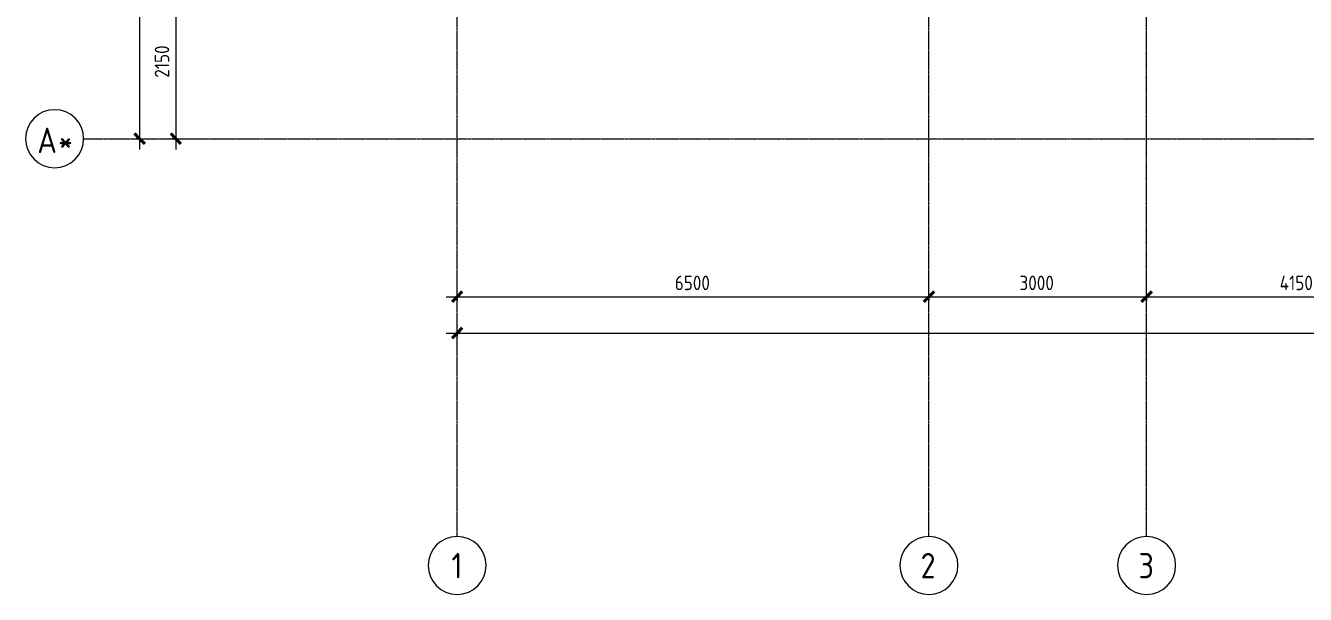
# Model space of a CAD drawing. Header units: millimetres. Extents: x -11886 to 68941, y -8130 to 45506.
# Drawn here: x -11886 to 5748, y -8130 to -283 of the extents above; entities that cross this region are included whole.
import ezdxf

# ---------------------------------------------------------------- set-up
doc = ezdxf.new("R2010")
doc.units = ezdxf.units.MM
doc.linetypes.add('ADSK_Линия сетки', pattern=[25, 20, -2.5, 0, -2.5])
for name, color, linetype, lineweight in [('Оси', 7, 'Continuous', 9), ('Размеры', 7, 'Continuous', 9), ('Размеры-100', 7, 'Continuous', 9)]:
    doc.layers.add(name, color=color, linetype=linetype, lineweight=lineweight)
doc.styles.add('GOST Common', font='GOST_Common.ttf', dxfattribs={"width": 0.9, "height": 350})
doc.styles.add('GOST Common_1', font='GOST_Common.ttf', dxfattribs={"width": 0.9, "height": 200})
doc.dimstyles.new('ADSK_Основной_2_мм_Округление_до_1_мм', dxfattribs={"dimscale": 304.8, "dimtxt": 201.142999, "dimasz": 0.463911, "dimexe": 0.492126, "dimexo": 0.492126, "dimgap": 0.098425, "dimtad": 1, "dimdec": 0, "dimdsep": 46, "dimtxsty": 'GOST Common_1', "dimblk1": 'OBLIQUE', "dimblk2": 'OBLIQUE', "dimsah": 1, "dimcen": 0.09, "dimdle": 0.492126, "dimazin": 2, "dimtfac": 1, "dimtdec": 4, "dimtix": 1, "dimtmove": 0, "dimatfit": 3, "dimfxl": 1, "dimtvp": 1, "dimtolj": 1, "dimtzin": 0, "dimlwd": 20, "dimlwe": 20, "dimarcsym": 2})

# ---------------------------------------------------------------- blocks, each defined once
blk = doc.blocks.new('Ось сетки - Круг_Ø8 мм-6577-01 План 1-го этажа кладочный')
at = {"layer": 'Оси', "lineweight": 20}
for start, end in [(360, 180), (180, 360)]:
    blk.add_arc((0, 0), 4, start, end, dxfattribs=at)
blk = doc.blocks.new('DIMBLOCK16-01 План 1-го этажа кладочный')
at = {"layer": 'Размеры-100', "lineweight": 20, "transparency": 16777216}
for p, q in [((-5940, -4024), (-5940, -3874)), ((560, -4024), (560, -3874)), ((-6090, -4024), (560, -4024)), ((-5940, -4024), (-5940, -4074)), ((560, -4024), (560, -4074))]:
    blk.add_line(p, q, dxfattribs=at)
at = {"layer": 'Размеры-100', "lineweight": 40, "transparency": 16777216}
for p, q in [((-5940, -4024), (-6011, -4095)), ((-5940, -4024), (-5869, -3953)), ((560, -4024), (489, -4095)), ((560, -4024), (631, -3953))]:
    blk.add_line(p, q, dxfattribs=at)
at = {"layer": 'Размеры-100', "color": 0, "lineweight": 20, "transparency": 16777216, "insert": (-2942, -3733), "char_height": 200, "width": 605.47, "attachment_point": 1, "line_spacing_factor": 1.022761, "style": 'GOST Common_1'}
blk.add_mtext('6500', dxfattribs=at)
blk = doc.blocks.new('_Oblique')
at = {"color": 0, "linetype": 'ByBlock', "lineweight": -2}
blk.add_line((-0.5, -0.5), (0.5, 0.5), dxfattribs=at)
blk = doc.blocks.new('DIMBLOCK17-01 План 1-го этажа кладочный')
at = {"layer": 'Размеры-100', "lineweight": 20, "transparency": 16777216}
for p, q in [((560, -4024), (560, -3874)), ((3560, -4024), (3560, -3874)), ((560, -4024), (3560, -4024)), ((560, -4024), (560, -4074)), ((3560, -4024), (3560, -4074))]:
    blk.add_line(p, q, dxfattribs=at)
at = {"layer": 'Размеры-100', "lineweight": 40, "transparency": 16777216}
for p, q in [((560, -4024), (489, -4095)), ((560, -4024), (631, -3953)), ((3560, -4024), (3489, -4095)), ((3560, -4024), (3631, -3953))]:
    blk.add_line(p, q, dxfattribs=at)
at = {"layer": 'Размеры-100', "color": 0, "lineweight": 20, "transparency": 16777216, "insert": (1808, -3733), "char_height": 200, "width": 605.47, "attachment_point": 1, "line_spacing_factor": 1.022761, "style": 'GOST Common_1'}
blk.add_mtext('3000', dxfattribs=at)
blk = doc.blocks.new('DIMBLOCK18-01 План 1-го этажа кладочный')
at = {"layer": 'Размеры-100', "lineweight": 20, "transparency": 16777216}
for p, q in [((3560, -4024), (3560, -3874)), ((7710, -4024), (7710, -3874)), ((3560, -4024), (7710, -4024)), ((3560, -4024), (3560, -4074)), ((7710, -4024), (7710, -4074))]:
    blk.add_line(p, q, dxfattribs=at)
at = {"layer": 'Размеры-100', "lineweight": 40, "transparency": 16777216}
for p, q in [((3560, -4024), (3489, -4095)), ((3560, -4024), (3631, -3953)), ((7710, -4024), (7639, -4095)), ((7710, -4024), (7781, -3953))]:
    blk.add_line(p, q, dxfattribs=at)
at = {"layer": 'Размеры-100', "color": 0, "lineweight": 20, "transparency": 16777216, "insert": (5393, -3733), "char_height": 200, "width": 580.93, "attachment_point": 1, "line_spacing_factor": 1.022761, "style": 'GOST Common_1'}
blk.add_mtext('4150', dxfattribs=at)
blk = doc.blocks.new('DIMBLOCK33-01 План 1-го этажа кладочный')
at = {"layer": 'Размеры-100', "lineweight": 40, "transparency": 16777216}
for p, q in [((-9815, 307), (-9886, 377)), ((-9815, 307), (-9745, 236)), ((-9815, -1843), (-9886, -1773)), ((-9815, -1843), (-9745, -1914))]:
    blk.add_line(p, q, dxfattribs=at)
at = {"layer": 'Размеры-100', "lineweight": 20, "transparency": 16777216}
for p, q in [((-9815, 307), (-9865, 307)), ((-9815, 307), (-9815, -1993)), ((-9815, 307), (-9665, 307)), ((-9815, -1843), (-9865, -1843)), ((-9815, -1843), (-9665, -1843))]:
    blk.add_line(p, q, dxfattribs=at)
at = {"layer": 'Размеры-100', "color": 0, "lineweight": 20, "transparency": 16777216, "insert": (-10107, -1002), "char_height": 200, "width": 560.47, "attachment_point": 1, "rotation": 90, "line_spacing_factor": 1.022761, "style": 'GOST Common_1'}
blk.add_mtext('2150', dxfattribs=at)
blk = doc.blocks.new('DIMBLOCK34-01 План 1-го этажа кладочный')
at = {"layer": 'Размеры-100', "lineweight": 40, "transparency": 16777216}
for p, q in [((-10315, 43357), (-10386, 43427)), ((-10315, 43357), (-10245, 43286)), ((-10315, -1843), (-10386, -1773)), ((-10315, -1843), (-10245, -1914))]:
    blk.add_line(p, q, dxfattribs=at)
at = {"layer": 'Размеры-100', "lineweight": 20, "transparency": 16777216}
for p, q in [((-10315, 43507), (-10315, -1993)), ((-10315, 43357), (-10365, 43357)), ((-10315, 43357), (-10165, 43357)), ((-10315, -1843), (-10365, -1843)), ((-10315, -1843), (-10165, -1843))]:
    blk.add_line(p, q, dxfattribs=at)
at = {"layer": 'Размеры-100', "color": 0, "lineweight": 20, "transparency": 16777216, "insert": (-10607, 20433), "char_height": 200, "width": 777.3, "attachment_point": 1, "rotation": 90, "line_spacing_factor": 1.022761, "style": 'GOST Common_1'}
blk.add_mtext('45200', dxfattribs=at)
blk = doc.blocks.new('DIMBLOCK35-01 План 1-го этажа кладочный')
at = {"layer": 'Размеры-100', "lineweight": 20, "transparency": 16777216}
for p, q in [((-5940, -4524), (-5940, -4374)), ((55910, -4524), (55910, -4374)), ((-6090, -4524), (56060, -4524)), ((-5940, -4524), (-5940, -4574)), ((55910, -4524), (55910, -4574))]:
    blk.add_line(p, q, dxfattribs=at)
at = {"layer": 'Размеры-100', "lineweight": 40, "transparency": 16777216}
for p, q in [((-5940, -4524), (-6011, -4595)), ((-5940, -4524), (-5869, -4453)), ((55910, -4524), (55839, -4595)), ((55910, -4524), (55981, -4453))]:
    blk.add_line(p, q, dxfattribs=at)
at = {"layer": 'Размеры-100', "color": 0, "lineweight": 20, "transparency": 16777216, "insert": (24688, -4233), "char_height": 200, "width": 711.84, "attachment_point": 1, "line_spacing_factor": 1.022761, "style": 'GOST Common_1'}
blk.add_mtext('61850', dxfattribs=at)

msp = doc.modelspace()

# ---------------------------------------------------------------- linework, layer by layer
at = {"layer": 'Оси', "linetype": 'ADSK_Линия сетки'}
for p, q in [((-5940.1, -7330.4), (-5940.1, 44421.9)), ((559.9, -7330.4), (559.9, 44421.9)), ((3559.9, -7330.4), (3559.9, 44421.9)), ((-11086.2, -1843.2), (34342.4, -1843.2))]:
    msp.add_line(p, q, dxfattribs=at)

# ---------------------------------------------------------------- block references
at = {"layer": 'Оси', "lineweight": 20, "xscale": 99.99999999999993, "yscale": 99.99999999999993, "zscale": 99.99999999999993, "rotation": 269.9999999999994}
msp.add_blockref('Ось сетки - Круг_Ø8 мм-6577-01 План 1-го этажа кладочный', (-11486.2, -1843.2), dxfattribs=at)
at = {"layer": 'Оси', "lineweight": 20, "xscale": 99.99999999999993, "yscale": 99.99999999999993, "zscale": 99.99999999999993}
for p in [(-5940.1, -7730.4), (559.9, -7730.4), (3559.9, -7730.4)]:
    msp.add_blockref('Ось сетки - Круг_Ø8 мм-6577-01 План 1-го этажа кладочный', p, dxfattribs=at)

# ---------------------------------------------------------------- texts
at = {"layer": 'Оси', "char_height": 350, "attachment_point": 1, "style": 'GOST Common'}
for s, insert, width in [('\\fGOST Common|b0|i0|c204|p34|;\\W.9;А', (-11724.6, -1690.6), 346.329), ('\\fGOST Common|b0|i0|c204|p34|;\\W.9;*', (-11438.9, -1690.6), 266.962), ('\\fGOST Common|b0|i0|c204|p34|;\\W.9;1', (-6017.9, -7557.8), 187.595), ('\\fGOST Common|b0|i0|c204|p34|;\\W.9;2', (446.1, -7557.8), 274.177), ('\\fGOST Common|b0|i0|c204|p34|;\\W.9;3', (3449.3, -7557.8), 266.962)]:
    msp.add_mtext(s, dxfattribs=dict(at, insert=insert, width=width))

# ---------------------------------------------------------------- dimensions: what is measured, and where the dimension line sits
at = {"layer": 'Размеры', "lineweight": 20}
for base, p1, p2, override, picture, middle in [((-10315.2, -1843.2), (-10215.2, 43356.8), (-10215.2, -1843.2), {"dimpost": '<>', "dimfxl": 45200}, 'DIMBLOCK34-01 План 1-го этажа кладочный', (-10445.2, 20756.8)), ((-9815.2, -1843.2), (-9715.2, 306.8), (-9715.2, -1843.2), {"dimpost": '<>', "dimfxl": 2150}, 'DIMBLOCK33-01 План 1-го этажа кладочный', (-9945.2, -768.2))]:
    dim = msp.add_linear_dim(base=base, p1=p1, p2=p2, angle=90, dimstyle='ADSK_Основной_2_мм_Округление_до_1_мм', override=override, dxfattribs=at)
    dim.commit()
    dim.dimension.update_dxf_attribs({"geometry": picture, "text_midpoint": middle})
for base, p1, p2, override, picture, middle in [((559.9, -4024.1), (-5940.1, -3924.1), (559.9, -3924.1), {"dimpost": '<>', "dimfxl": 6500}, 'DIMBLOCK16-01 План 1-го этажа кладочный', (-2690.1, -3894.1)), ((3559.9, -4024.1), (559.9, -3924.1), (3559.9, -3924.1), {"dimpost": '<>', "dimfxl": 3000}, 'DIMBLOCK17-01 План 1-го этажа кладочный', (2059.9, -3894.1)), ((7709.9, -4024.1), (3559.9, -3924.1), (7709.9, -3924.1), {"dimpost": '<>', "dimfxl": 4150}, 'DIMBLOCK18-01 План 1-го этажа кладочный', (5634.9, -3894.1)), ((55909.9, -4524.1), (-5940.1, -4424.1), (55909.9, -4424.1), {"dimpost": '<>', "dimfxl": 61850}, 'DIMBLOCK35-01 План 1-го этажа кладочный', (24984.9, -4394.1))]:
    dim = msp.add_linear_dim(base=base, p1=p1, p2=p2, dimstyle='ADSK_Основной_2_мм_Округление_до_1_мм', override=override, dxfattribs=at)
    dim.commit()
    dim.dimension.update_dxf_attribs({"geometry": picture, "text_midpoint": middle})

doc.saveas('drawing.dxf')
